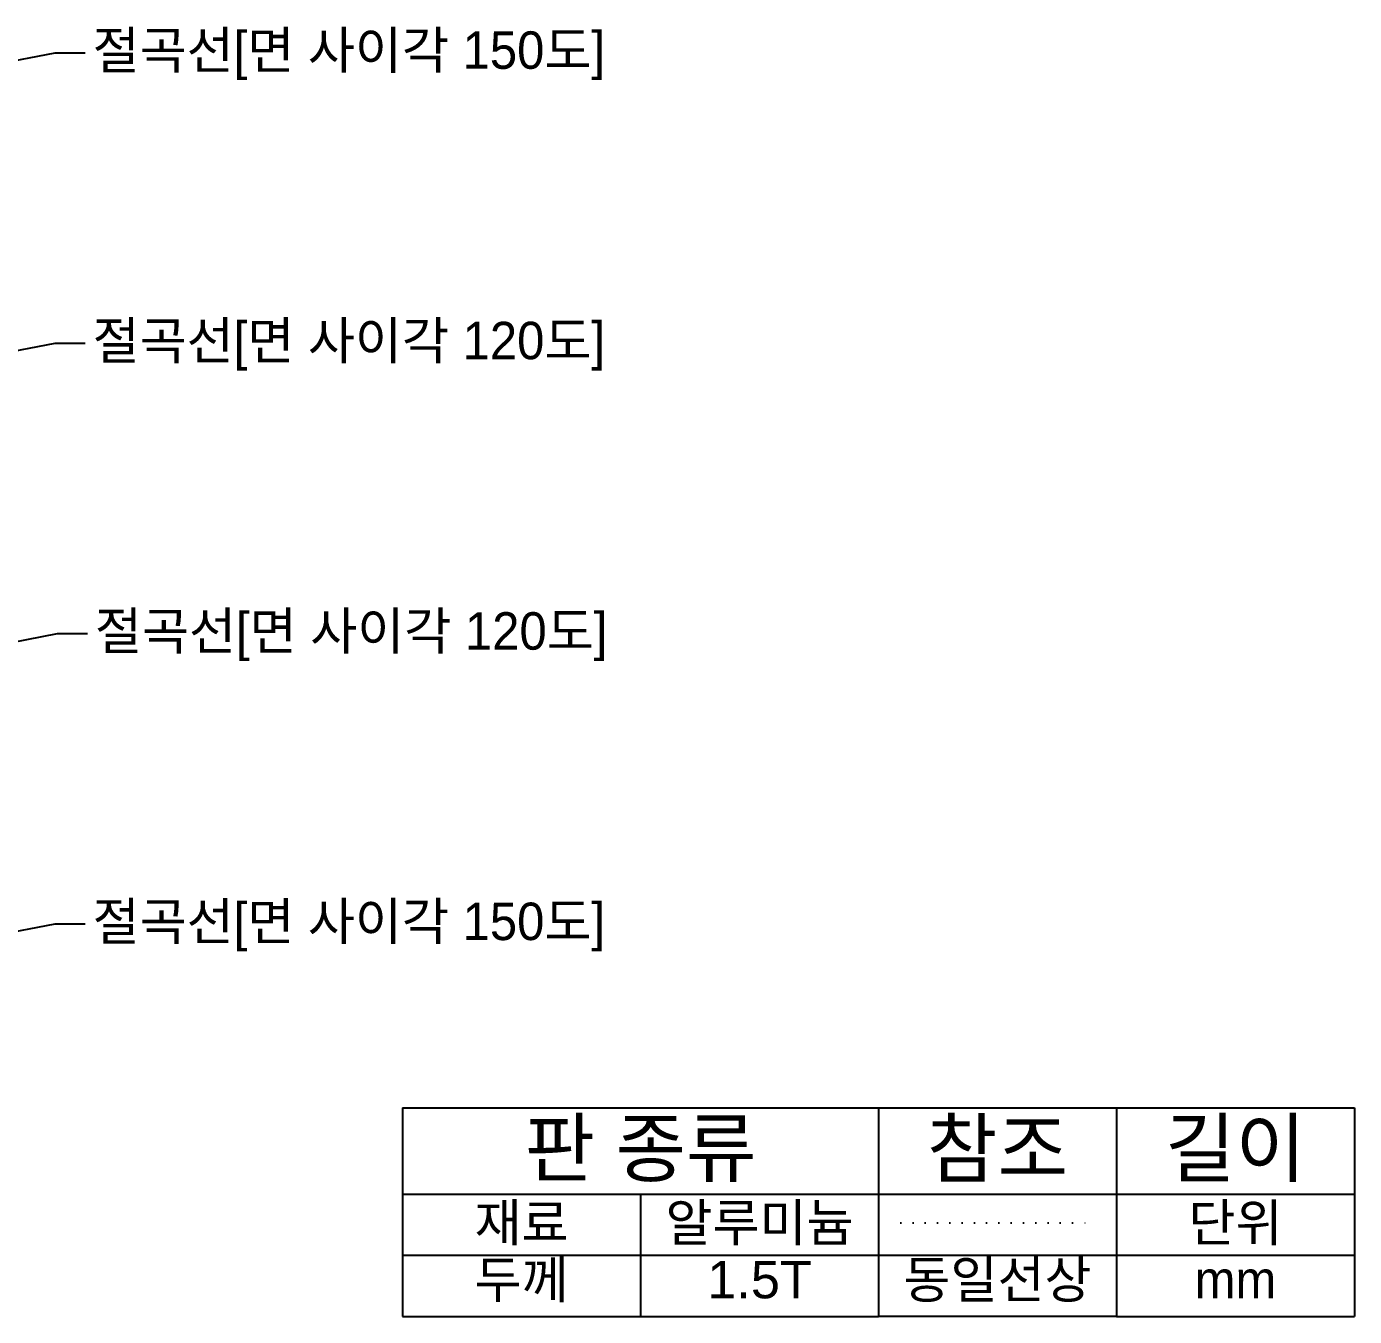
# Model space of a CAD drawing. Header units: millimetres. Extents: x -118 to 830, y -72 to 347.
# Drawn here: x 475.4 to 829.8, y -72.3 to 271.9 of the extents above; entities that cross this region are included whole.
import ezdxf
from ezdxf import colors
from ezdxf.entities.mleader import LeaderData, LeaderLine
from ezdxf.math import Vec2, Vec3

# ---------------------------------------------------------------- set-up
doc = ezdxf.new("R2010")
doc.units = ezdxf.units.MM
doc.linetypes.add('DOT2', pattern=[3.175, 0, -3.175])
doc.styles.get("Standard").update_dxf_attribs({"font": 'arial.ttf'})

# ---------------------------------------------------------------- blocks, each defined once
blk = doc.blocks.new('*T35')
at = {"color": 0, "linetype": 'ByBlock', "lineweight": -2, "transparency": 16777216}
for p, q in [((0, 0), (127, 0)), ((0, 0), (0, -55.67)), ((127, 0), (127, -55.67)), ((0, -23), (127, -23)), ((63.5, -23), (63.5, -55.67)), ((0, -39.33), (127, -39.33)), ((0, -55.67), (127, -55.67))]:
    blk.add_line(p, q, dxfattribs=at)
at = {"color": 0, "linetype": 'ByBlock', "transparency": 16777216}
for s, insert, char_height, width, attachment_point in [('{\\fGulim|b0|i0|c129|p50;판 종류}', (63.5, -11.5), 15, 124, 5), ('{\\fGulim|b0|i0|c129|p50;재료}', (31.75, -31.17), 10, 60.5, 5), ('{\\fGulim|b0|i0|c129|p50;알루미늄}', (95.25, -31.17), 10, 60.5, 5), ('{\\fGulim|b0|i0|c129|p50;두께}', (31.75, -40.83), 10, 60.5, 2), ('1.5T', (95.25, -40.83), 10, 60.5, 2)]:
    blk.add_mtext(s, dxfattribs=dict(at, insert=insert, char_height=char_height, width=width, attachment_point=attachment_point))
blk = doc.blocks.new('*T36')
at = {"color": 0, "linetype": 'ByBlock', "lineweight": -2, "transparency": 16777216}
for p, q in [((0, 0), (63.5, 0)), ((0, 0), (0, -55.62)), ((63.5, 0), (63.5, -55.62)), ((0, -23), (63.5, -23)), ((0, -39.29), (63.5, -39.29)), ((0, -55.62), (63.5, -55.62))]:
    blk.add_line(p, q, dxfattribs=at)
at = {"color": 0, "linetype": 'ByBlock', "transparency": 16777216, "width": 60.5}
for s, insert, char_height, attachment_point in [('{\\fGulim|b0|i0|c129|p50;참조}', (31.75, -11.5), 15, 5), ('{\\fGulim|b0|i0|c129|p50;동일선상}', (31.75, -40.79), 10, 2)]:
    blk.add_mtext(s, dxfattribs=dict(at, insert=insert, char_height=char_height, attachment_point=attachment_point))
blk = doc.blocks.new('*T40')
at = {"color": 0, "linetype": 'ByBlock', "lineweight": -2, "transparency": 16777216}
for p, q in [((0, 0), (63.5, 0)), ((0, 0), (0, -55.67)), ((63.5, 0), (63.5, -55.67)), ((0, -23), (63.5, -23)), ((0, -39.33), (63.5, -39.33)), ((0, -55.67), (63.5, -55.67))]:
    blk.add_line(p, q, dxfattribs=at)
at = {"color": 0, "linetype": 'ByBlock', "transparency": 16777216, "width": 60.5}
for s, insert, char_height, attachment_point in [('{\\fGulim|b0|i0|c129|p50;길이}', (31.75, -11.5), 15, 5), ('{\\fGulim|b0|i0|c129|p50;단위}', (31.75, -31.17), 10, 5), ('{\\fGulim|b0|i0|c129|p50;mm}', (31.75, -40.83), 10, 2)]:
    blk.add_mtext(s, dxfattribs=dict(at, insert=insert, char_height=char_height, attachment_point=attachment_point))

msp = doc.modelspace()

# ---------------------------------------------------------------- linework, layer by layer
at = {"color": 2, "linetype": 'DOT2'}
msp.add_line((708.676, -47.269), (758.838, -47.269), dxfattribs=at)

# ---------------------------------------------------------------- block references
for name, p in [('*T35', (575.752, -16.606)), ('*T36', (702.752, -16.606)), ('*T40', (766.252, -16.606))]:
    msp.add_blockref(name, p)

# ---------------------------------------------------------------- leaders
at = {"color": 1, "linetype": 'ByBlock'}
ml = msp.add_multileader_mtext('Standard', dxfattribs=at)
ml.set_content('{\\fGulim|b0|i0|c129|p50;절곡선[면 사이각 150도]}', color=1)
ml.set_leader_properties()
ml.build(insert=Vec2(0, 0))
ctx = ml.context
ctx.base_point, ctx.char_height, ctx.plane_origin = Vec3(491.007, 264.968), 10, Vec3(430, 254.75)
notes = []
notes.append((ctx, [(0, (1, 1, 0), (483.007, 264.968), (1, 0), 8, [(0, [(430, 254.75)], 0, [])])]))
ctx.mtext.insert, ctx.mtext.flow_direction = Vec3(493.007, 270.66), 5
ml = msp.add_multileader_mtext('Standard', dxfattribs=at)
ml.set_content('{\\fGulim|b0|i0|c129|p50;절곡선[면 사이각 120도]}', color=1)
ml.set_leader_properties()
ml.build(insert=Vec2(0, 0))
ctx = ml.context
ctx.base_point, ctx.char_height, ctx.plane_origin = Vec3(491.007, 187.468), 10, Vec3(430, 177.25)
notes.append((ctx, [(0, (1, 1, 0), (483.007, 187.468), (1, 0), 8, [(0, [(430, 177.25)], 0, [])])]))
ctx.mtext.insert, ctx.mtext.flow_direction = Vec3(493.007, 193.16), 5
ml = msp.add_multileader_mtext('Standard', dxfattribs=at)
ml.set_content('{\\fGulim|b0|i0|c129|p50;절곡선[면 사이각 120도]}', color=1)
ml.set_leader_properties()
ml.build(insert=Vec2(0, 0))
ctx = ml.context
ctx.base_point, ctx.char_height, ctx.plane_origin = Vec3(491.632, 109.968), 10, Vec3(430.625, 99.75)
notes.append((ctx, [(0, (1, 1, 0), (483.632, 109.968), (1, 0), 8, [(0, [(430.625, 99.75)], 0, [])])]))
ctx.mtext.insert, ctx.mtext.flow_direction = Vec3(493.632, 115.66), 5
ml = msp.add_multileader_mtext('Standard', dxfattribs=at)
ml.set_content('{\\fGulim|b0|i0|c129|p50;절곡선[면 사이각 150도]}', color=1)
ml.set_leader_properties()
ml.build(insert=Vec2(0, 0))
ctx = ml.context
ctx.base_point, ctx.char_height, ctx.plane_origin = Vec3(491.007, 32.468), 10, Vec3(430, 22.25)
notes.append((ctx, [(0, (1, 1, 0), (483.007, 32.468), (1, 0), 8, [(0, [(430, 22.25)], 0, [])])]))
ctx.mtext.insert, ctx.mtext.flow_direction = Vec3(493.007, 38.16), 5
for ctx, leaders in notes:
    for number, flags, end, landing, length, lines in leaders:
        leader = LeaderData()
        leader.index, (leader.has_last_leader_line, leader.has_dogleg_vector, leader.attachment_direction) = number, flags
        leader.last_leader_point, leader.dogleg_vector, leader.dogleg_length = Vec3(end), Vec3(landing), length
        for number, points, colour, breaks in lines:
            line = LeaderLine()
            line.index, line.vertices, line.color, line.breaks = number, Vec3.list(points), colors.encode_raw_color(colour), breaks
            leader.lines.append(line)
        ctx.leaders.append(leader)

doc.saveas('drawing.dxf')
